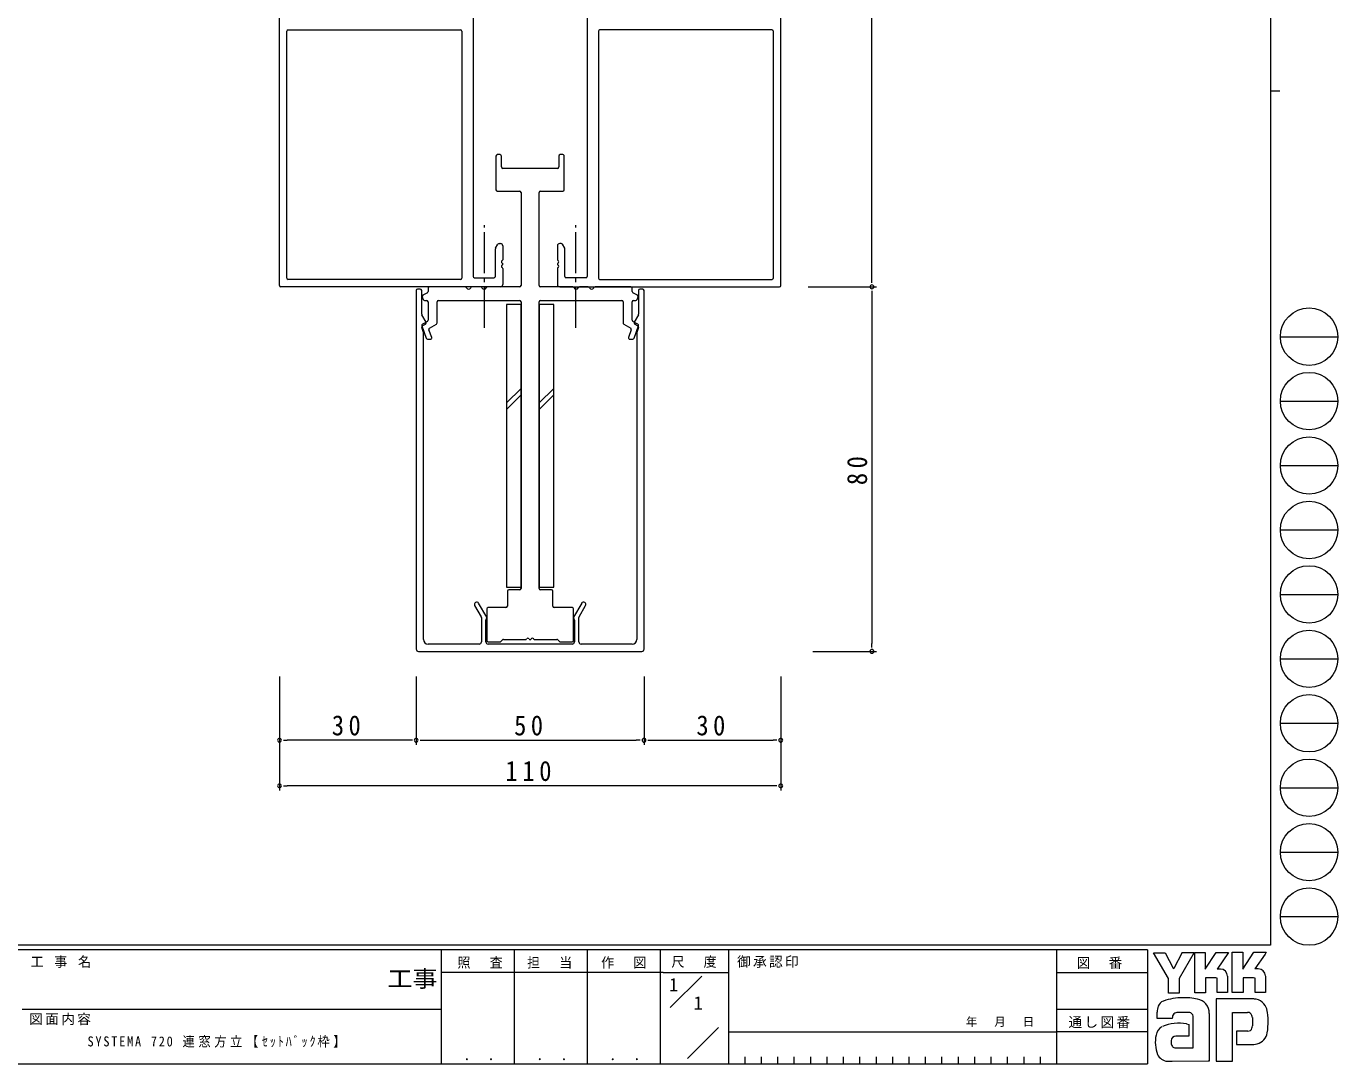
# Model space of a CAD drawing. Units: millimetres on the paper. Extents: x -297 to 270, y -210 to 193.
# Drawn here: x -18.1 to 269.7, y -210 to 17.7 of the extents above; entities that cross this region are included whole.
import ezdxf
from ezdxf.enums import TextEntityAlignment as Align

# ---------------------------------------------------------------- set-up
doc = ezdxf.new("R2010")
doc.units = ezdxf.units.MM
doc.linetypes.add('CHAIN2', pattern=[12, 9, -1, 1, -1])
for name, color, linetype, lineweight in [('0-1_YKK_ZWAK', 7, 'Continuous', 9), ('0-3_YKK_11', 7, 'Continuous', 9), ('0-4_YKK_D', 6, 'Continuous', 9), ('0-5_YKK_13', 4, 'Continuous', 9), ('0-6_YKK_12', 2, 'CHAIN2', 9)]:
    doc.layers.add(name, color=color, linetype=linetype, lineweight=lineweight)
doc.layers.add('0-2_USER1', color=7, linetype='Continuous')
doc.styles.add('ＭＳ ゴシック', font='')
doc.styles.get('ＭＳ ゴシック').set_extended_font_data('MS Gothic')

msp = doc.modelspace()

# ---------------------------------------------------------------- linework, layer by layer
at = {"layer": '0-1_YKK_ZWAK'}
for p, q in [((255, 191), (255, -184)), ((255, 3.5), (257, 3.5)), ((257.126, -50.44), (269.726, -50.44)), ((257.126, -64.58), (269.726, -64.58)), ((257.126, -78.72), (269.726, -78.72)), ((257.126, -92.86), (269.726, -92.86)), ((257.126, -107), (269.726, -107)), ((257.126, -121.14), (269.726, -121.14)), ((257.126, -135.28), (269.726, -135.28)), ((257.126, -149.42), (269.726, -149.42)), ((257.126, -163.56), (269.726, -163.56)), ((257.126, -177.7), (269.726, -177.7)), ((255, -184), (-295, -184)), ((228, -185), (-295, -185)), ((73, -185), (73, -210)), ((89, -185), (89, -210)), ((105, -185), (105, -210)), ((121, -185), (121, -210)), ((136, -185), (136, -210)), ((208, -185), (208, -210)), ((228, -185), (228, -210)), ((229.312, -185.647), (231.822, -185.647)), ((232.594, -191.285), (229.312, -185.647)), ((235.597, -185.57), (233.772, -189.122)), ((238.328, -194.451), (238.328, -185.589)), ((246.553, -185.512), (248.889, -185.512)), ((246.553, -194.374), (246.553, -185.512)), ((251.341, -185.512), (254.044, -185.512)), ((253.774, -185.975), (251.544, -189.161)), ((254.044, -185.512), (253.774, -185.975)), ((243.985, -189.219), (243.243, -189.219)), ((252.286, -189.161), (251.544, -189.161)), ((121.703, -189.999), (73, -189.999)), ((121.703, -189.999), (136, -189.999)), ((123.264, -197.669), (130.188, -190.745)), ((208, -190), (228, -190)), ((242.981, -191.13), (240.703, -191.13)), ((245.53, -190.763), (245.53, -194.393)), ((248.986, -191.111), (248.986, -194.374)), ((251.264, -191.111), (248.986, -191.111)), ((251.573, -191.227), (251.264, -191.111)), ((251.573, -194.354), (251.573, -191.227)), ((253.832, -190.763), (253.832, -194.354)), ((248.986, -194.374), (246.553, -194.374)), ((251.573, -194.318), (251.609, -194.354)), ((253.832, -194.354), (251.573, -194.354)), ((-19, -197.999), (73, -197.999)), ((208, -197.999), (228, -197.999)), ((251.303, -195.783), (243.02, -195.783)), ((243.02, -195.783), (243.02, -209.433)), ((230.084, -200.05), (230.084, -198.672)), ((233.405, -200.05), (230.084, -200.05)), ((237.247, -198.718), (234.606, -198.768)), ((238.019, -206.479), (238.019, -199.529)), ((241.514, -198.988), (241.514, -209.414)), ((246.611, -198.756), (249.932, -198.756)), ((246.611, -209.433), (246.611, -198.756)), ((250.981, -199.826), (250.994, -201.708)), ((127.052, -208.818), (133.854, -202.015)), ((136, -203), (208, -203)), ((228, -202.999), (208, -202.999)), ((237.054, -203.95), (234.201, -203.953)), ((247.48, -202.849), (247.48, -205.803)), ((250.009, -202.849), (247.48, -202.849)), ((234.004, -206.479), (238.019, -206.479)), ((237.71, -206.479), (237.962, -206.479)), ((238.019, -206.478), (238.02, -206.479)), ((247.48, -205.803), (251.283, -205.803)), ((251.283, -205.803), (252.055, -205.63)), ((-295, -210), (228, -210)), ((139.6, -208.5), (139.6, -210)), ((143.2, -208.5), (143.2, -210)), ((146.8, -208.5), (146.8, -210)), ((150.4, -208.5), (150.4, -210)), ((154, -208.5), (154, -210)), ((157.6, -208.5), (157.6, -210)), ((161.2, -208.5), (161.2, -210)), ((164.8, -208.5), (164.8, -210)), ((168.4, -208.5), (168.4, -210)), ((172, -208.5), (172, -210)), ((175.6, -208.5), (175.6, -210)), ((179.2, -208.5), (179.2, -210)), ((182.8, -208.5), (182.8, -210)), ((186.4, -208.5), (186.4, -210)), ((190, -208.5), (190, -210)), ((193.6, -208.5), (193.6, -210)), ((197.2, -208.5), (197.2, -210)), ((200.8, -208.5), (200.8, -210)), ((204.4, -208.5), (204.4, -210)), ((233.405, -209.472), (232.343, -209.472)), ((241.282, -209.452), (233.405, -209.472)), ((241.514, -209.414), (241.282, -209.452))]:
    msp.add_line(p, q, dxfattribs=at)
for points in [[(231.822, -185.647), (233.617, -189.006), (233.772, -189.122)], [(235.597, -185.57), (238.187, -185.57), (234.95, -191.304)], [(238.328, -185.589), (240.626, -185.589), (240.626, -189.231), (243.039, -185.551)], [(243.039, -185.551), (245.771, -185.551), (243.243, -189.219)], [(248.889, -185.512), (248.889, -189.22), (251.341, -185.512)], [(234.95, -191.304), (234.95, -194.47), (232.594, -194.47), (232.594, -191.285)], [(240.703, -191.13), (240.703, -194.451), (238.328, -194.451)], [(245.53, -194.393), (243.29, -194.393), (243.29, -191.246), (242.981, -191.13)], [(236.552, -201.266), (237.054, -201.382), (237.054, -203.95)], [(243.02, -209.433), (246.051, -209.433), (246.611, -209.433)]]:
    msp.add_lwpolyline(points, dxfattribs=at)
for centre in [(263.426, -50.44), (263.426, -64.58), (263.426, -78.72), (263.426, -92.86), (263.426, -107), (263.426, -121.14), (263.426, -135.28), (263.426, -149.42), (263.426, -163.56), (263.426, -177.7)]:
    msp.add_circle(centre, 6.3, dxfattribs=at)
for centre, radius, start, end in [((243.985, -190.763), 1.545, 0.00165, 89.99603), ((252.286, -190.706), 1.545, 0.00165, 89.99603), ((235.659, -208.144), 12.629, 89.89165, 109.30847), ((236.03, -210.331), 14.82, 78.78009, 91.46938), ((233.685, -198.69), 3.598, 158.41083, 179.71774), ((232.005, -197.897), 1.746, 109.02126, 161.51263), ((238.379, -198.926), 3.178, 40.66422, 80.31693), ((238.221, -198.918), 3.294, 358.78058, 38.76563), ((251.194, -198.886), 3.101, 14.44571, 87.08746), ((239.547, -200.848), 14.9, 350.99026, 10.67624), ((234.8, -210.61), 9.506, 79.38097, 112.05824), ((234.911, -200.005), 1.507, 138.46381, 181.71359), ((234.511, -199.979), 1.215, 85.50551, 126.78038), ((236.897, -199.824), 1.161, 14.75519, 72.44994), ((250.046, -199.628), 0.878, 16.43123, 96.91661), ((248.379, -200.148), 2.624, 4.93422, 17.03551), ((237.606, -205.282), 7.916, 168.76372, 199.80078), ((232.591, -204.234), 2.792, 121.8271, 169.08475), ((234.207, -204.985), 1.032, 90.33952, 178.03638), ((250.01, -201.917), 0.933, 269.95467, 342.90144), ((248.364, -201.458), 2.64, 343.6902, 354.75362), ((251.239, -202.675), 3.065, 285.4429, 349.90448), ((234.844, -205.234), 1.692, 171.08202, 216.71922), ((234.179, -205.404), 1.09, 230.97279, 260.7549), ((232.6, -206.745), 2.731, 207.31435, 263.59464)]:
    msp.add_arc(centre, radius, start, end, dxfattribs=at)
at = {"layer": '0-3_YKK_11'}
for p, q in [((80, 57.2), (80, -37.2)), ((105, 57.2), (105, -37.2)), ((37.5, -39.2), (37.5, 25.2)), ((147.5, -39.2), (147.5, 25.2)), ((39.13, -37.57), (39.13, 16.57)), ((39.43, 16.87), (77.2, 16.87)), ((77.5, 16.57), (77.5, -37.57)), ((107.5, 16.57), (107.5, -37.57)), ((145.57, 16.87), (107.8, 16.87)), ((145.87, -37.57), (145.87, 16.57)), ((85, -10.8), (85, -18.2)), ((85.9, -10.5), (85.3, -10.5)), ((86.2, -13.2), (86.2, -10.8)), ((98.8, -10.8), (98.8, -13.2)), ((99.7, -10.5), (99.1, -10.5)), ((100, -18.2), (100, -10.8)), ((92.5, -13.5), (86.5, -13.5)), ((98.5, -13.5), (92.5, -13.5)), ((85.3, -18.5), (90.2, -18.5)), ((90.5, -18.8), (90.5, -39.2)), ((94.5, -39.2), (94.5, -18.8)), ((94.8, -18.5), (99.7, -18.5)), ((84.87, -37.2), (84.87, -31.171)), ((84.91, -31.021), (85.414, -30.15)), ((85.673, -30), (86, -30)), ((86.5, -30.5), (86.5, -33.542)), ((98.5, -30.5), (98.5, -33.542)), ((99.327, -30), (99, -30)), ((100.09, -31.021), (99.587, -30.15)), ((100.13, -37.2), (100.13, -31.171)), ((86.5, -34.458), (86.5, -34.542)), ((98.5, -34.458), (98.5, -34.542)), ((86.5, -35.458), (86.5, -39)), ((98.5, -35.458), (98.5, -39)), ((86, -39.5), (37.8, -39.5)), ((77.2, -37.87), (39.43, -37.87)), ((68.4, -40), (67.8, -40)), ((70.1, -39.8), (70.1, -40.527)), ((78.258, -39.5), (70.4, -39.5)), ((81.658, -39.5), (79.742, -39.5)), ((80.3, -37.5), (84.57, -37.5)), ((90.2, -39.5), (83.142, -39.5)), ((101.858, -39.5), (94.8, -39.5)), ((99, -39.5), (147.2, -39.5)), ((104.7, -37.5), (100.43, -37.5)), ((105.259, -39.5), (103.342, -39.5)), ((114.6, -39.5), (106.742, -39.5)), ((107.8, -37.87), (145.57, -37.87)), ((114.9, -40.527), (114.9, -39.8)), ((117.2, -40), (116.6, -40)), ((67.5, -40.3), (67.5, -119)), ((68.7, -45.523), (68.7, -40.3)), ((68.818, -41.726), (69.028, -42.302)), ((69.95, -40.786), (68.95, -41.364)), ((69.31, -42.5), (69.8, -42.5)), ((70.1, -42.8), (70.1, -46.827)), ((72.1, -47.404), (72.1, -42.8)), ((72.4, -42.5), (90.2, -42.5)), ((90.5, -42.8), (90.5, -105.7)), ((94.5, -105.7), (94.5, -42.8)), ((94.8, -42.5), (112.6, -42.5)), ((112.9, -42.8), (112.9, -47.404)), ((114.9, -46.827), (114.9, -42.8)), ((116.05, -41.364), (115.05, -40.786)), ((115.2, -42.5), (115.69, -42.5)), ((115.972, -42.302), (116.182, -41.726)), ((116.3, -40.3), (116.3, -45.523)), ((117.5, -119), (117.5, -40.3)), ((69.66, -47.266), (68.74, -45.673)), ((116.26, -45.673), (115.34, -47.266)), ((69.082, -49.496), (68.702, -48.452)), ((68.718, -48.084), (69.708, -50.802)), ((68.834, -48.089), (69.55, -47.675)), ((69.95, -47.086), (68.85, -47.722)), ((70.91, -50.597), (70.294, -48.906)), ((70.426, -48.544), (71.95, -47.664)), ((113.05, -47.664), (114.574, -48.544)), ((114.706, -48.906), (114.09, -50.597)), ((116.15, -47.722), (115.05, -47.086)), ((115.292, -50.802), (116.282, -48.084)), ((115.45, -47.675), (116.167, -48.089)), ((116.298, -48.452), (115.918, -49.496)), ((69.1, -116.9), (69.1, -49.599)), ((69.99, -51), (70.628, -51)), ((114.372, -51), (115.011, -51)), ((115.9, -49.599), (115.9, -116.9)), ((87.5, -106.3), (87.5, -109.6)), ((90.2, -106), (87.8, -106)), ((97.2, -106), (94.8, -106)), ((97.5, -109.6), (97.5, -106.3)), ((82.963, -112.017), (81.193, -108.95)), ((103.808, -108.95), (102.037, -112.017)), ((80.327, -109.45), (81.76, -111.932)), ((81.8, -112.082), (81.8, -117.4)), ((83, -110.2), (83, -117.1)), ((87.2, -109.9), (83.3, -109.9)), ((101.7, -109.9), (97.8, -109.9)), ((102, -117.1), (102, -110.2)), ((103.2, -117.4), (103.2, -112.082)), ((103.24, -111.932), (104.674, -109.45)), ((82.8, -117.4), (82.8, -112.68)), ((82.84, -112.53), (82.963, -112.317)), ((102.037, -112.317), (102.16, -112.53)), ((102.2, -112.68), (102.2, -117.4)), ((81.3, -117.9), (70.1, -117.9)), ((83.3, -117.4), (85.876, -117.4)), ((101.7, -117.9), (83.3, -117.9)), ((86.088, -117.312), (86.412, -116.988)), ((86.624, -116.9), (91.542, -116.9)), ((92.458, -116.9), (92.542, -116.9)), ((93.458, -116.9), (98.376, -116.9)), ((98.588, -116.988), (98.912, -117.312)), ((99.124, -117.4), (101.7, -117.4)), ((114.9, -117.9), (103.7, -117.9)), ((68, -119.5), (117, -119.5))]:
    msp.add_line(p, q, dxfattribs=at)
for centre, radius, start, end in [((39.43, 16.57), 0.3, 90, 180), ((77.2, 16.57), 0.3, 0, 90), ((107.8, 16.57), 0.3, 90, 180), ((145.57, 16.57), 0.3, 0, 90), ((85.3, -10.8), 0.3, 90, 180), ((85.9, -10.8), 0.3, 359.99709, 90), ((99.1, -10.8), 0.3, 90, 180), ((99.7, -10.8), 0.3, 359.99709, 90), ((86.5, -13.2), 0.3, 180.0029, 270), ((98.5, -13.2), 0.3, 270, 0), ((85.3, -18.2), 0.3, 180, 270), ((90.2, -18.8), 0.3, 0, 90), ((94.8, -18.8), 0.3, 90, 180), ((99.7, -18.2), 0.3, 270, 0), ((85.17, -31.171), 0.3, 150, 180), ((85.673, -30.3), 0.3, 90, 150), ((86, -30.5), 0.5, 0, 90), ((99, -30.5), 0.5, 90, 180), ((99.327, -30.3), 0.3, 30, 90), ((99.83, -31.171), 0.3, 0, 30), ((86.5, -34), 0.3, 113.57817, 246.42181), ((86.3, -33.542), 0.2, 293.57817, 0), ((86.3, -34.458), 0.2, 0, 66.42181), ((98.7, -33.542), 0.2, 180, 246.42181), ((98.7, -34.458), 0.2, 113.57817, 180), ((98.5, -34), 0.3, 293.57817, 66.42181), ((80.3, -37.2), 0.3, 180, 270), ((84.57, -37.2), 0.3, 270, 0), ((86.5, -35), 0.3, 113.57817, 246.42181), ((86.3, -34.542), 0.2, 293.57817, 0), ((86.3, -35.458), 0.2, 0, 66.42181), ((98.7, -34.542), 0.2, 180, 246.42181), ((98.7, -35.458), 0.2, 113.57817, 180), ((98.5, -35), 0.3, 293.57817, 66.42181), ((100.43, -37.2), 0.3, 180, 270), ((104.7, -37.2), 0.3, 270, 0), ((37.8, -39.2), 0.3, 180, 270), ((39.43, -37.57), 0.3, 180, 270), ((67.8, -40.3), 0.3, 90, 180), ((68.4, -40.3), 0.3, 0, 90), ((70.4, -39.8), 0.3, 90, 180), ((77.2, -37.57), 0.3, 270, 0), ((78.258, -39.8), 0.3, 22.02657, 90.00179), ((79, -39.5), 0.5, 202.02174, 337.97734), ((79.742, -39.8), 0.3, 90.0002, 157.97516), ((81.658, -39.8), 0.3, 22.02835, 90.00357), ((82.4, -39.5), 0.5, 202.02223, 337.98108), ((83.142, -39.8), 0.3, 90, 157.97766), ((86, -39), 0.5, 270, 0), ((90.2, -39.2), 0.3, 270, 0), ((94.8, -39.2), 0.3, 180, 270), ((99, -39), 0.5, 180, 270), ((101.858, -39.8), 0.3, 22.02332, 90.00098), ((102.6, -39.5), 0.5, 202.01816, 337.97701), ((103.342, -39.8), 0.3, 90, 157.97522), ((105.259, -39.8), 0.3, 22.02502, 90), ((106, -39.5), 0.5, 202.02261, 337.97821), ((106.742, -39.8), 0.3, 89.9982, 157.97342), ((107.8, -37.57), 0.3, 180, 270), ((114.6, -39.8), 0.3, 0, 90), ((116.6, -40.3), 0.3, 90, 180), ((117.2, -40.3), 0.3, 0, 90), ((145.57, -37.57), 0.3, 270, 0), ((147.2, -39.2), 0.3, 270, 0), ((69.1, -41.624), 0.3, 119.99992, 200.00056), ((69.31, -42.2), 0.3, 200.00056, 270), ((69.8, -42.8), 0.3, 0, 90), ((69.8, -40.527), 0.3, 299.99992, 0), ((72.4, -42.8), 0.3, 90, 180), ((90.2, -42.8), 0.3, 0, 90), ((94.8, -42.8), 0.3, 90, 180), ((112.6, -42.8), 0.3, 0, 90), ((115.2, -40.527), 0.3, 180, 240.00006), ((115.2, -42.8), 0.3, 90, 180), ((115.69, -42.2), 0.3, 270, 339.99942), ((115.9, -41.624), 0.3, 339.99942, 60.00006), ((69, -45.523), 0.3, 180.00002, 209.9994), ((116, -45.523), 0.3, 330.0006, 0), ((68.984, -48.349), 0.3, 120.0005, 200.00002), ((69, -47.981), 0.3, 120.00114, 200.00177), ((69.4, -47.416), 0.3, 300.0005, 29.9994), ((69.8, -46.827), 0.3, 300.00047, 0), ((70.576, -48.803), 0.3, 120.00047, 200.00011), ((71.8, -47.404), 0.3, 300.00047, 0), ((113.2, -47.404), 0.3, 180, 239.99951), ((114.424, -48.803), 0.3, 339.99988, 59.99951), ((115.2, -46.827), 0.3, 180, 239.99951), ((115.6, -47.416), 0.3, 150.0006, 239.99951), ((116, -47.981), 0.3, 339.99821, 59.99884), ((116.017, -48.349), 0.3, 339.99998, 59.99951), ((68.8, -49.599), 0.3, 0, 20.00002), ((69.99, -50.7), 0.3, 200.00078, 270), ((70.628, -50.7), 0.3, 270, 20.00011), ((114.372, -50.7), 0.3, 159.99988, 270), ((115.011, -50.7), 0.3, 270, 339.99921), ((116.2, -49.599), 0.3, 160, 180), ((87.8, -106.3), 0.3, 90, 180), ((90.2, -105.7), 0.3, 270, 0), ((94.8, -105.7), 0.3, 180, 270), ((97.2, -106.3), 0.3, 0, 90), ((80.76, -109.2), 0.5, 30.0007, 210.00026), ((104.241, -109.2), 0.5, 329.99974, 149.9993), ((81.5, -112.082), 0.3, 0.00031, 30.00061), ((82.704, -112.167), 0.3, 330.00081, 30.0006), ((83.3, -110.2), 0.3, 90, 180), ((87.2, -109.6), 0.3, 270, 0), ((97.8, -109.6), 0.3, 180, 270), ((101.7, -110.2), 0.3, 0, 90), ((102.297, -112.167), 0.3, 149.9994, 209.99921), ((103.5, -112.082), 0.3, 149.99939, 179.99971), ((83.1, -112.68), 0.3, 150.00081, 180.00031), ((101.9, -112.68), 0.3, 359.99969, 29.99921), ((70.1, -116.9), 1, 180.00087, 270), ((81.3, -117.4), 0.5, 270, 0), ((83.3, -117.4), 0.5, 180, 270), ((83.3, -117.1), 0.3, 180, 270), ((85.876, -117.1), 0.3, 270, 314.99998), ((86.624, -117.2), 0.3, 90, 135), ((91.542, -116.7), 0.2, 270, 336.42181), ((92, -116.9), 0.3, 23.57817, 156.42181), ((92.458, -116.7), 0.2, 203.57817, 270), ((92.542, -116.7), 0.2, 270, 336.42181), ((93, -116.9), 0.3, 23.57817, 156.42181), ((93.458, -116.7), 0.2, 203.57817, 270), ((98.376, -117.2), 0.3, 45, 90), ((99.124, -117.1), 0.3, 225, 270), ((101.7, -117.1), 0.3, 270, 0), ((101.7, -117.4), 0.5, 270, 0), ((103.7, -117.4), 0.5, 180, 270), ((114.9, -116.9), 1, 270, 0), ((68, -119), 0.5, 180.00174, 270), ((117, -119), 0.5, 270, 359.99825)]:
    msp.add_arc(centre, radius, start, end, dxfattribs=at)
at = {"layer": '0-4_YKK_D'}
for p, q in [((153.5, -39.5), (168.5, -39.5)), ((153.5, -39.5), (168.5, -39.5)), ((167.5, -118.65), (167.5, -117.8)), ((154.5, -119.5), (168.5, -119.5)), ((37.5, -125), (37.5, -150)), ((37.5, -125), (37.5, -140)), ((67.5, -125), (67.5, -140)), ((67.5, -125), (67.5, -140)), ((117.5, -125), (117.5, -140)), ((117.5, -125), (117.5, -140)), ((147.5, -125), (147.5, -150)), ((147.5, -125), (147.5, -140)), ((38.35, -139), (39.2, -139)), ((116.65, -139), (115.8, -139)), ((146.65, -139), (145.8, -139)), ((38.35, -149), (39.2, -149))]:
    msp.add_line(p, q, dxfattribs=at)
for points in [[(167.5, -38.65), (167.5, -37.8), (167.5, 113.8)], [(167.5, -40.35), (167.5, -41.2), (167.5, -117.8)], [(66.65, -139), (65.8, -139), (39.2, -139)], [(68.35, -139), (69.2, -139), (115.8, -139)], [(118.35, -139), (119.2, -139), (145.8, -139)], [(146.65, -149), (145.8, -149), (39.2, -149)]]:
    msp.add_lwpolyline(points, dxfattribs=at)
for centre, start, end in [((167.5, -39.5), 90, 270), ((167.5, -39.5), 90, 270), ((167.5, -39.5), 270, 90), ((167.5, -39.5), 270, 90), ((167.5, -119.5), 90, 270), ((167.5, -119.5), 270, 90), ((37.5, -139), 0, 180), ((37.5, -139), 180, 0), ((67.5, -139), 0, 180), ((67.5, -139), 0, 180), ((67.5, -139), 180, 0), ((67.5, -139), 180, 0), ((117.5, -139), 0, 180), ((117.5, -139), 0, 180), ((117.5, -139), 180, 0), ((117.5, -139), 180, 0), ((147.5, -139), 0, 180), ((147.5, -139), 180, 0), ((37.5, -149), 0, 180), ((37.5, -149), 180, 0), ((147.5, -149), 0, 180), ((147.5, -149), 180, 0)]:
    msp.add_arc(centre, 0.425, start, end, dxfattribs=at)
at = {"layer": '0-5_YKK_13'}
for p, q in [((87.3, -43.4), (87.3, -105.4)), ((90.5, -43.4), (87.3, -43.4)), ((90.5, -105.4), (90.5, -43.4)), ((94.5, -43.4), (94.5, -105.4)), ((97.7, -43.4), (94.5, -43.4)), ((97.7, -105.4), (97.7, -43.4)), ((90.5, -61.786), (87.3, -64.986)), ((87.3, -66.4), (90.5, -63.2)), ((97.7, -61.786), (94.5, -64.986)), ((94.5, -66.4), (97.7, -63.2)), ((87.3, -105.4), (90.5, -105.4)), ((94.5, -105.4), (97.7, -105.4))]:
    msp.add_line(p, q, dxfattribs=at)
at = {"layer": '0-6_YKK_12'}
for p, q in [((82.5, -48.478), (82.5, -26)), ((102.5, -48.478), (102.5, -26))]:
    msp.add_line(p, q, dxfattribs=at)

# ---------------------------------------------------------------- texts
at = {"layer": '0-1_YKK_ZWAK', "color": 3, "style": 'ＭＳ ゴシック', "width": 1.1}
msp.add_text('工事', height=3.666, dxfattribs=at).set_placement((61.165, -194.254), align=Align.BOTTOM_LEFT)
at = {"layer": '0-1_YKK_ZWAK', "color": 4, "style": 'ＭＳ ゴシック'}
msp.add_text('年   月   日', height=1.833, dxfattribs=at).set_placement((188.126, -202.264), align=Align.BOTTOM_LEFT)
at = {"layer": '0-1_YKK_ZWAK', "char_height": 2.199, "attachment_point": 7, "style": 'ＭＳ ゴシック'}
for s, insert in [('\\T1.22;\\W0.95;工\\~事\\~名', (-17.134, -188.952)), ('\\T1.24;\\W0.95;照\\~\\~査', (76.564, -189.129)), ('\\T1.24;\\W0.95;担\\~\\~当', (91.825, -189.129)), ('\\T1.24;\\W0.95;作\\~\\~図', (108.086, -189.116)), ('\\T1.24;\\W0.95;尺\\~\\~度', (123.509, -188.955)), ('\\T1.17;御承認印', (137.905, -188.952)), ('\\T1.17;図\u3000番', (212.427, -189.187)), ('\\T1.17;図面内容', (-17.416, -201.534)), ('\\T1.17;通し図番', (210.628, -202.203)), ('\\T1.24;\\W0.95;\\~．\\~．', (76.182, -209.247)), ('\\T1.24;\\W0.95;\\~．\\~．', (92.182, -209.247)), ('\\T1.24;\\W0.95;\\~．\\~．', (108.182, -209.247))]:
    msp.add_mtext(s, dxfattribs=dict(at, insert=insert))
at = {"layer": '0-2_USER1', "style": 'ＭＳ ゴシック'}
for p in [(123, -194.999), (128.381, -198.999)]:
    msp.add_text('1', height=2.933, dxfattribs=at).set_placement(p, align=Align.BOTTOM_LEFT)
at = {"layer": '0-2_USER1', "insert": (-4.626, -206.449), "char_height": 2.199, "attachment_point": 7, "style": 'ＭＳ ゴシック'}
msp.add_mtext('\\T1.29;\\W0.9;SYSTEMA\\~720\\~連窓方立【ｾｯﾄﾊﾞｯｸ枠】', dxfattribs=at)
at = {"layer": '0-4_YKK_D', "color": 3, "insert": (166.5, -83.02), "char_height": 4.399, "attachment_point": 7, "rotation": 90, "style": 'ＭＳ ゴシック'}
msp.add_mtext('\\T1.36;\\W0.9;80', dxfattribs=at)
at = {"layer": '0-4_YKK_D', "color": 3, "char_height": 4.399, "attachment_point": 7, "style": 'ＭＳ ゴシック'}
for s, insert in [('\\T1.36;\\W0.9;30', (48.98, -138)), ('\\T1.36;\\W0.9;50', (88.98, -138)), ('\\T1.36;\\W0.9;30', (128.98, -138)), ('\\T1.38;\\W0.9;110', (87.06, -148))]:
    msp.add_mtext(s, dxfattribs=dict(at, insert=insert))

doc.saveas('drawing.dxf')
